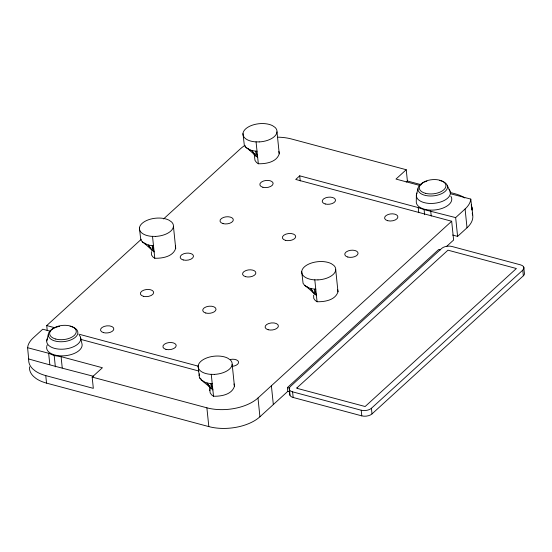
<?xml version="1.0" encoding="UTF-8"?>
<svg xmlns="http://www.w3.org/2000/svg" width="552" height="552" viewBox="0 0 552 552"><rect width="100%" height="100%" fill="white"/><g stroke="black" fill="none" stroke-linecap="round" stroke-linejoin="round"><path stroke-width="0.83" d="M27.6 347.712L48.652 353.266L54.193 355.571L61.079 356.654L102.403 367.742L92.17 377.085L93.329 388.353L45.761 375.601A37.143 19.741 -5.9 0 1 35.335 371.02L32.83 368.991A37.143 19.741 -5.9 0 1 28.704 359.276L27.6 347.712L28.069 345.393A37.143 19.741 -5.9 0 1 33.32 337.803L42.745 329.206L50.225 331.207M450.556 193.759L470.794 199.1L470.325 201.418A37.143 19.741 -5.9 0 1 465.081 209.008L455.655 217.605L457.594 236.387L452.606 235.048M46.72 340.874L48.293 334.505M417.94 188.749L416.367 195.118L416.277 201.418A17.83 9.474 -5.9 0 0 436.542 209.753A17.83 9.474 -5.9 0 0 450.825 196.208M173.438 226.396L175.702 248.303C173.135 256.673 162.412 258.446 154.781 258.253L152.945 256.984L151.434 254.858L151.372 251.671M203.584 381.701L206.979 382.978L211.009 383.688L212.872 389.974C208.746 385.675 203.343 382.412 199.52 377.809L199.141 375.47L199.658 373.87M276.987 131.9L279.25 153.808C276.683 162.178 265.96 163.951 258.329 163.758L256.494 162.481L254.983 160.356L254.113 153.325M232.178 364.375L234.441 386.29C231.874 394.659 221.152 396.433 213.52 396.232L211.685 394.963L210.174 392.838L209.305 385.8M335.726 269.88L337.99 291.787C335.423 300.157 324.7 301.93 317.069 301.737L315.233 300.467L313.722 298.342L313.653 295.154M209.788 390.499L210.105 389.65M47.258 330.689L46.727 325.57L141.346 239.216M163.571 218.937L240.417 148.812A37.143 19.741 -5.9 0 1 244.564 145.638M455.655 217.605L424.088 209.594L418.223 207.58L299.708 175.826L295.727 179.455L451.667 221.242L453.613 240.023L446.692 246.337M278.063 137.179A37.143 19.741 -5.9 0 1 291.518 138.994L406.231 169.726L395.991 179.069L419.962 185.5M406.189 182.098L407.39 180.994L406.231 169.726M92.17 377.085L206.883 407.818A37.143 19.741 -5.9 0 0 257.984 397.999L451.667 221.242M29.477 366.79A37.143 19.741 -5.9 0 0 33.61 376.498L36.115 378.534A37.143 19.741 -5.9 0 0 46.534 383.116L208.822 426.599A37.143 19.741 -5.9 0 0 259.923 416.781L287.799 391.34L287.413 387.587L438.75 249.469L440.31 249.89M457.594 236.387L467.02 227.783A37.143 19.741 -5.9 0 0 472.208 213.107M292.594 391.844L361.208 410.233A7.431 3.947 -5.9 0 0 371.427 408.266L522.772 270.156A7.431 3.947 -5.9 0 0 520.515 264.85L451.895 246.468A7.431 3.947 -5.9 0 0 441.676 248.428L290.338 386.538A7.431 3.947 -5.9 0 0 292.594 391.844L293.174 397.481L361.788 415.863A7.431 3.947 -5.9 0 0 372.013 413.903L523.351 275.793A7.431 3.947 -5.9 0 0 524.338 272.729L523.758 267.099M257.039 151.234C252.347 150.986 246.813 149.744 244.329 145.335L242.977 133.598M153.49 245.73C148.798 245.481 143.265 244.239 140.781 239.83L139.428 228.1M315.778 289.213C311.087 288.965 305.553 287.723 303.069 283.314L301.716 271.584M212.23 383.716L211.009 383.688L211.043 388.705L206.979 382.978L209.525 386.579M28.766 358.979C50.342 365.224 71.87 370.64 93.654 376.347M407.39 180.994L421.335 184.734M450.046 192.427L454.965 193.745A37.143 19.741 -5.9 0 1 464.818 197.947M287.413 387.587L289.752 388.208M46.727 325.57L54.931 327.771M78.75 334.146L198.513 366.238M287.799 391.34L290.138 391.968M80.999 339.452L198.685 370.985M250.477 150.172L248.393 149.219L257.687 157.492L255.817 151.207L255.852 156.223L251.795 150.496L254.334 154.098M308.52 287.833L307.133 287.199L316.42 295.472L314.557 289.193L314.585 294.202L310.528 288.482L313.074 292.077M146.232 244.35L144.845 243.715L154.139 251.995L152.269 245.709L152.304 250.725L148.246 244.998L150.786 248.6M245.847 147.46L248.793 149.019M304.587 285.439L307.533 286.999M142.299 241.955L145.983 243.908M201.038 379.935L203.985 381.501M244.329 145.335L245.702 146.252M199.52 377.809L200.893 378.727M447.292 185.513L450.121 191.399M80.475 337.155L81.848 343.289A17.83 9.474 -5.9 0 1 65.571 355.681A17.83 9.474 -5.9 0 1 46.63 347.173M337.603 289.448L337.99 291.787M278.87 151.469L279.25 153.808M234.062 383.944L234.441 386.29M175.322 245.964L175.702 248.303M522.772 270.156L523.351 275.793M471.919 207.483L472.698 214.997M470.794 199.1L472.022 210.07A37.143 19.741 -5.9 0 0 471.187 204.978M465.081 209.008L467.02 227.783M430.698 210.919L431.229 216.046M424.088 209.594L424.612 214.714M418.223 207.58L418.754 212.699M371.427 408.266L372.013 413.903M361.208 410.233L361.788 415.863M314.806 279.823L317.069 301.737M299.708 175.826L300.24 180.946M289.351 389.602L289.931 395.232M256.066 141.843L258.329 163.758M271.391 385.765L273.33 404.547M257.984 397.999L259.923 416.781M211.257 374.325L213.52 396.232M206.883 407.818L208.822 426.599M198.168 366.079L199.141 375.47M152.518 236.346L154.781 258.253M61.079 356.654L62.245 367.922M54.193 355.571L55.359 366.838M48.652 353.266L49.818 364.534M45.761 375.601L46.534 383.116M46.741 346.456A17.83 9.474 -5.9 0 1 47.251 345.021M79.378 335.285A17.084 9.08 -5.9 0 1 64.874 349.03A17.084 9.08 -5.9 0 1 47.32 338.818M70.09 326.267A14.856 7.894 -5.9 0 1 75.086 337.507A14.856 7.894 -5.9 0 1 52.93 340.287A14.856 7.894 -5.9 0 1 53.723 328.316M54.379 327.998A14.856 7.894 -5.9 0 1 59.623 326.315M449.024 189.529A17.084 9.08 -5.9 0 1 434.527 203.274A17.084 9.08 -5.9 0 1 416.967 193.055M439.737 180.511A14.856 7.894 -5.9 0 1 444.574 191.882A14.856 7.894 -5.9 0 1 422.183 194.352A14.856 7.894 -5.9 0 1 424.026 182.243M424.709 181.939A14.856 7.894 -5.9 0 1 426.91 181.153M230.488 359.435A6.686 3.554 -5.9 0 1 238.526 361.857A6.686 3.554 -5.9 0 1 232.206 366.356M293.174 397.481A7.431 3.947 -5.9 0 1 289.869 393.693M296.969 387.856L296.728 388.173L297.19 388.38L365.141 406.52L516.382 268.52L447.969 250.18L296.969 387.856M259.219 141.912L254.845 141.816A17.084 9.08 -5.9 0 1 245.633 128.906A17.084 9.08 -5.9 0 1 272.543 125.67L275.089 127.429A17.084 9.08 -5.9 0 1 259.219 141.912M155.671 236.408L151.296 236.318A17.084 9.08 -5.9 0 1 142.085 223.401A17.084 9.08 -5.9 0 1 168.995 220.165L171.541 221.932A17.084 9.08 -5.9 0 1 155.671 236.408M317.959 279.892L313.584 279.802A17.084 9.08 -5.9 0 1 304.373 266.885A17.084 9.08 -5.9 0 1 331.283 263.649L333.829 265.415A17.084 9.08 -5.9 0 1 317.959 279.892M214.411 374.387L210.036 374.297A17.084 9.08 -5.9 0 1 200.825 361.381A17.084 9.08 -5.9 0 1 227.734 358.151L230.281 359.911A17.084 9.08 -5.9 0 1 214.411 374.387M55.78 339.052A13.372 7.107 -5.9 0 0 76.259 331.849A13.372 7.107 -5.9 0 0 56.815 326.632A13.372 7.107 -5.9 0 0 55.78 339.052M425.426 193.297A13.372 7.107 -5.9 0 0 445.906 186.093A13.372 7.107 -5.9 0 0 426.461 180.877A13.372 7.107 -5.9 0 0 425.426 193.297M205.786 313.025A6.686 3.554 -5.9 0 0 216.025 309.417A6.686 3.554 -5.9 0 0 206.303 306.815A6.686 3.554 -5.9 0 0 205.786 313.025M268.168 329.737A6.686 3.554 -5.9 0 0 278.401 326.128A6.686 3.554 -5.9 0 0 268.679 323.527A6.686 3.554 -5.9 0 0 268.168 329.737M183.236 259.964A6.686 3.554 -5.9 0 0 193.476 256.363A6.686 3.554 -5.9 0 0 183.747 253.754A6.686 3.554 -5.9 0 0 183.236 259.964M143.41 296.307A6.686 3.554 -5.9 0 0 153.649 292.705A6.686 3.554 -5.9 0 0 143.927 290.097A6.686 3.554 -5.9 0 0 143.41 296.307M325.266 203.985A6.686 3.554 -5.9 0 0 335.506 200.383A6.686 3.554 -5.9 0 0 325.783 197.775A6.686 3.554 -5.9 0 0 325.266 203.985M347.815 257.046A6.686 3.554 -5.9 0 0 358.055 253.444A6.686 3.554 -5.9 0 0 348.333 250.836A6.686 3.554 -5.9 0 0 347.815 257.046M387.642 220.696A6.686 3.554 -5.9 0 0 397.882 217.095A6.686 3.554 -5.9 0 0 388.159 214.487A6.686 3.554 -5.9 0 0 387.642 220.696M285.439 240.334A6.686 3.554 -5.9 0 0 295.679 236.725A6.686 3.554 -5.9 0 0 285.957 234.124A6.686 3.554 -5.9 0 0 285.439 240.334M262.89 187.273A6.686 3.554 -5.9 0 0 273.123 183.671A6.686 3.554 -5.9 0 0 263.401 181.063A6.686 3.554 -5.9 0 0 262.89 187.273M223.063 223.615A6.686 3.554 -5.9 0 0 233.303 220.013A6.686 3.554 -5.9 0 0 223.574 217.405A6.686 3.554 -5.9 0 0 223.063 223.615M103.583 332.656A6.686 3.554 -5.9 0 0 113.822 329.047A6.686 3.554 -5.9 0 0 104.1 326.446A6.686 3.554 -5.9 0 0 103.583 332.656M165.959 349.368A6.686 3.554 -5.9 0 0 176.198 345.766A6.686 3.554 -5.9 0 0 166.476 343.158A6.686 3.554 -5.9 0 0 165.959 349.368M245.612 276.676A6.686 3.554 -5.9 0 0 255.852 273.074A6.686 3.554 -5.9 0 0 246.13 270.466A6.686 3.554 -5.9 0 0 245.612 276.676"/></g></svg>
